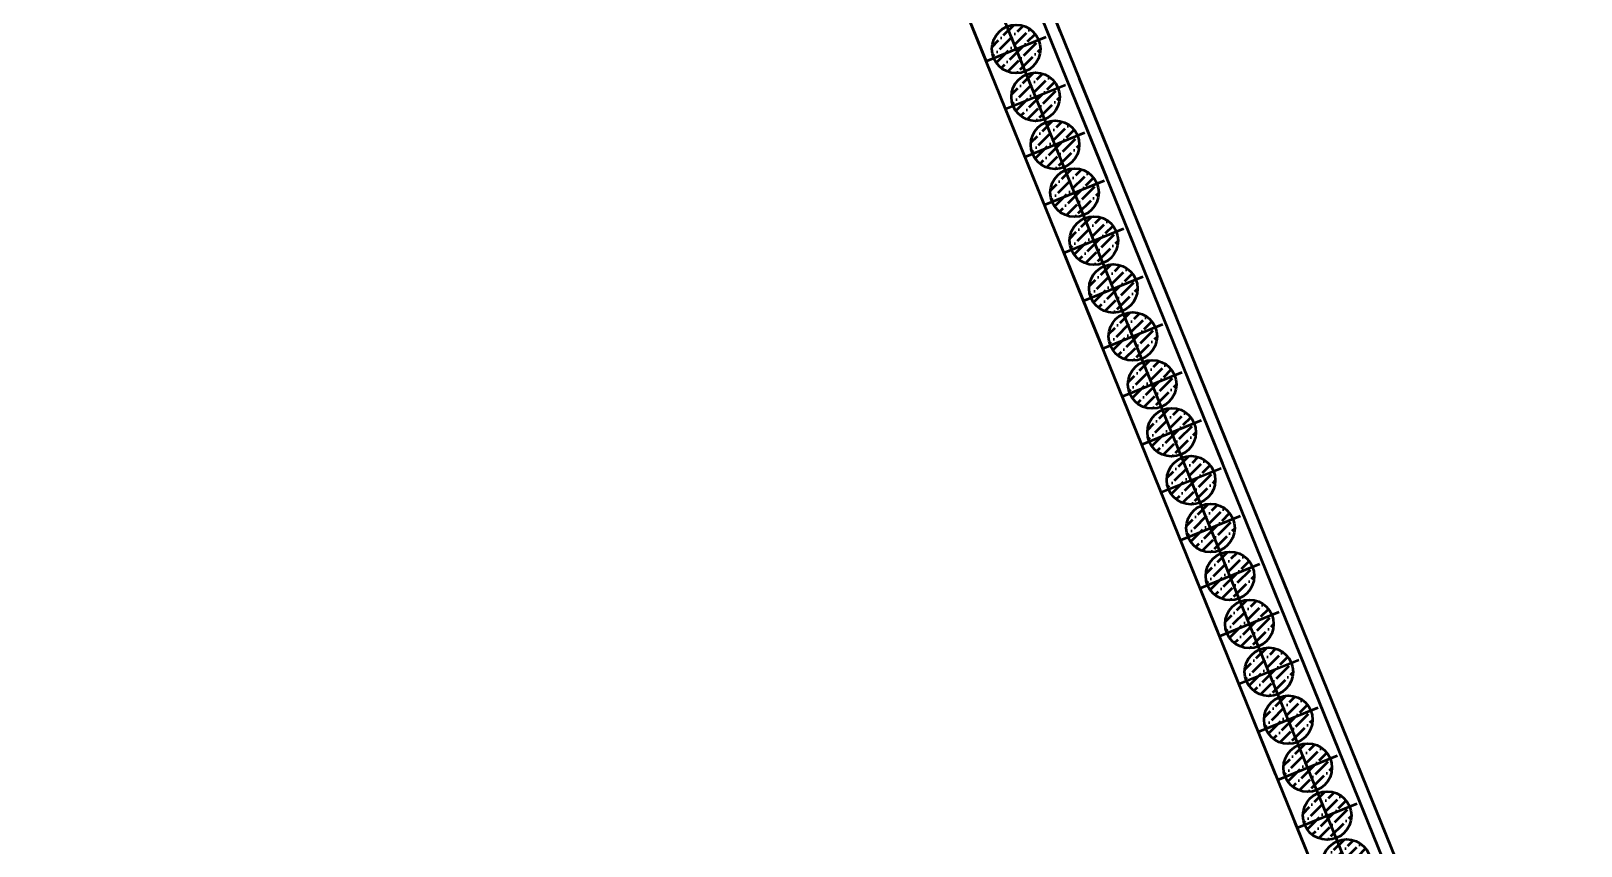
# Model space of a CAD drawing. Extents: x 9773 to 10136, y 10676 to 11757.
# Drawn here: x 9948.7 to 9996.68, y 11019.87 to 11045.08 of the extents above; entities that cross this region are included whole.
import ezdxf

# ---------------------------------------------------------------- set-up
doc = ezdxf.new("R2010")
doc.units = 0
for name, pattern in [('CONTI', [0]), ('DASHDOT', [1, 0.5, -0.25, 0, -0.25]), ('HIDDEN2', [4.7625, 3.175, -1.5875])]:
    doc.linetypes.add(name, pattern=pattern)
for name, color, linetype, lineweight in [('HATCH', 8, 'Continuous', 0), ('OSI', 3, 'DASHDOT', 9), ('SIZE', 142, 'Continuous', 9), ('ПС', 5, 'Continuous', 40)]:
    doc.layers.add(name, color=color, linetype=linetype, lineweight=lineweight)
doc.layers.add('HIDDEN', color=6, linetype='HIDDEN2')
doc.layers.add('PILE_HID', color=40, linetype='CONTI')
doc.layers.add('NOTES', color=1, linetype='Continuous', plot=False)
pattern_1 = [(44.9144686, (3.26535, -34.05968), (0.1185108827, 0.4319983936), [0.555625, -0.111125, 0, -0.111125])]
pattern_2 = [(44.9144686, (2.6637, -32.5771), (0.1185108827, 0.4319983936), [0.555625, -0.111125, 0, -0.111125])]
pattern_3 = [(44.9144686, (2.06207, -31.09453), (0.1185108827, 0.4319983936), [0.555625, -0.111125, 0, -0.111125])]
pattern_4 = [(44.9144686, (1.46043, -29.61196), (0.1185108827, 0.4319983936), [0.555625, -0.111125, 0, -0.111125])]
pattern_5 = [(44.9144686, (0.85878, -28.12938), (0.1185108827, 0.4319983936), [0.555625, -0.111125, 0, -0.111125])]
pattern_6 = [(44.9144686, (0.25714, -26.6468), (0.1185108827, 0.4319983936), [0.555625, -0.111125, 0, -0.111125])]
pattern_7 = [(44.9144686, (-0.3445, -25.16423), (0.1185108827, 0.4319983936), [0.555625, -0.111125, 0, -0.111125])]
pattern_8 = [(44.9144686, (-0.94614, -23.68166), (0.1185108827, 0.4319983936), [0.555625, -0.111125, 0, -0.111125])]
pattern_9 = [(44.9144686, (-1.54778, -22.19908), (0.1185108827, 0.4319983936), [0.555625, -0.111125, 0, -0.111125])]
pattern_10 = [(44.9144686, (-2.14942, -20.7165), (0.1185108827, 0.4319983936), [0.555625, -0.111125, 0, -0.111125])]
pattern_11 = [(44.9144686, (-2.75106, -19.23393), (0.1185108827, 0.4319983936), [0.555625, -0.111125, 0, -0.111125])]
pattern_12 = [(44.9144686, (-3.3527, -17.75136), (0.1185108827, 0.4319983936), [0.555625, -0.111125, 0, -0.111125])]
pattern_13 = [(44.9144686, (-3.95435, -16.26879), (0.1185108827, 0.4319983936), [0.555625, -0.111125, 0, -0.111125])]
pattern_14 = [(44.9144686, (-4.55599, -14.7862), (0.1185108827, 0.4319983936), [0.555625, -0.111125, 0, -0.111125])]
pattern_15 = [(44.9144686, (-5.15763, -13.30364), (0.1185108827, 0.4319983936), [0.555625, -0.111125, 0, -0.111125])]
pattern_16 = [(44.9144686, (-5.75927, -11.82106), (0.1185108827, 0.4319983936), [0.555625, -0.111125, 0, -0.111125])]
pattern_17 = [(44.9144686, (-6.3609, -10.33849), (0.1185108827, 0.4319983936), [0.555625, -0.111125, 0, -0.111125])]
pattern_18 = [(44.9144686, (-6.96255, -8.85591), (0.1185108827, 0.4319983936), [0.555625, -0.111125, 0, -0.111125])]

# ---------------------------------------------------------------- blocks, each defined once
blk = doc.blocks.new('45245242')
at = {"layer": 'HATCH', "lineweight": 50}
h = blk.add_hatch(dxfattribs=at)
h.set_pattern_fill('ANSI36', color=5, scale=0.07, angle=-0.0855)
h.set_pattern_definition(pattern_18)
h.paths.add_polyline_path([(9978.914, 11045.227, 0.306578), (9978.442, 11044.531, 0.095507), (9978.495, 11044.252), (9979.192, 11044.53)])
h.paths.add_polyline_path([(9978.914, 11045.227), (9979.192, 11044.53), (9979.888, 11044.808, 0.414214)])
h.paths.add_polyline_path([(9979.942, 11044.529, 0.095507), (9979.888, 11044.808), (9979.192, 11044.53), (9979.469, 11043.834, 0.306578)])
h.paths.add_polyline_path([(9979.192, 11044.53), (9978.495, 11044.252, 0.414214), (9979.469, 11043.834)])
h = blk.add_hatch(dxfattribs=at)
h.set_pattern_fill('ANSI36', color=5, scale=0.07, angle=-0.0855)
h.set_pattern_definition(pattern_17)
h.paths.add_polyline_path([(9979.516, 11043.744, 0.306578), (9979.043, 11043.049, 0.095507), (9979.097, 11042.77), (9979.793, 11043.048)])
h.paths.add_polyline_path([(9979.516, 11043.744), (9979.793, 11043.048), (9980.49, 11043.325, 0.414214)])
h.paths.add_polyline_path([(9980.543, 11043.047, 0.095507), (9980.49, 11043.325), (9979.793, 11043.048), (9980.071, 11042.351, 0.306578)])
h.paths.add_polyline_path([(9979.793, 11043.048), (9979.097, 11042.77, 0.414214), (9980.071, 11042.351)])
h = blk.add_hatch(dxfattribs=at)
h.set_pattern_fill('ANSI36', color=5, scale=0.07, angle=-0.0855)
h.set_pattern_definition(pattern_16)
h.paths.add_polyline_path([(9980.117, 11042.262, 0.306578), (9979.645, 11041.566, 0.095507), (9979.698, 11041.287), (9980.395, 11041.565)])
h.paths.add_polyline_path([(9980.117, 11042.262), (9980.395, 11041.565), (9981.092, 11041.843, 0.414214)])
h.paths.add_polyline_path([(9981.145, 11041.564, 0.095507), (9981.092, 11041.843), (9980.395, 11041.565), (9980.673, 11040.868, 0.306578)])
h.paths.add_polyline_path([(9980.395, 11041.565), (9979.698, 11041.287, 0.414214), (9980.673, 11040.868)])
h = blk.add_hatch(dxfattribs=at)
h.set_pattern_fill('ANSI36', color=5, scale=0.07, angle=-0.0855)
h.set_pattern_definition(pattern_15)
h.paths.add_polyline_path([(9980.719, 11040.779, 0.306578), (9980.247, 11040.084, 0.095507), (9980.3, 11039.805), (9980.997, 11040.083)])
h.paths.add_polyline_path([(9980.719, 11040.779), (9980.997, 11040.083), (9981.693, 11040.36, 0.414214)])
h.paths.add_polyline_path([(9981.747, 11040.081, 0.095507), (9981.693, 11040.36), (9980.997, 11040.083), (9981.274, 11039.386, 0.306578)])
h.paths.add_polyline_path([(9980.997, 11040.083), (9980.3, 11039.805, 0.414214), (9981.274, 11039.386)])
h = blk.add_hatch(dxfattribs=at)
h.set_pattern_fill('ANSI36', color=5, scale=0.07, angle=-0.0855)
h.set_pattern_definition(pattern_14)
h.paths.add_polyline_path([(9981.32, 11039.297, 0.306578), (9980.848, 11038.601, 0.095507), (9980.902, 11038.322), (9981.598, 11038.6)])
h.paths.add_polyline_path([(9981.32, 11039.297), (9981.598, 11038.6), (9982.295, 11038.878, 0.414214)])
h.paths.add_polyline_path([(9982.348, 11038.599, 0.095507), (9982.295, 11038.878), (9981.598, 11038.6), (9981.876, 11037.903, 0.306578)])
h.paths.add_polyline_path([(9981.598, 11038.6), (9980.902, 11038.322, 0.414214), (9981.876, 11037.903)])
h = blk.add_hatch(dxfattribs=at)
h.set_pattern_fill('ANSI36', color=5, scale=0.07, angle=-0.0855)
h.set_pattern_definition(pattern_13)
h.paths.add_polyline_path([(9981.922, 11037.814, 0.306578), (9981.45, 11037.119, 0.095507), (9981.503, 11036.84), (9982.2, 11037.117)])
h.paths.add_polyline_path([(9981.922, 11037.814), (9982.2, 11037.117), (9982.897, 11037.395, 0.414214)])
h.paths.add_polyline_path([(9982.95, 11037.116, 0.095507), (9982.897, 11037.395), (9982.2, 11037.117), (9982.478, 11036.421, 0.306578)])
h.paths.add_polyline_path([(9982.2, 11037.117), (9981.503, 11036.84, 0.414214), (9982.478, 11036.421)])
h = blk.add_hatch(dxfattribs=at)
h.set_pattern_fill('ANSI36', color=5, scale=0.07, angle=-0.0855)
h.set_pattern_definition(pattern_12)
h.paths.add_polyline_path([(9982.524, 11036.331, 0.306578), (9982.052, 11035.636, 0.095507), (9982.105, 11035.357), (9982.802, 11035.635)])
h.paths.add_polyline_path([(9982.524, 11036.331), (9982.802, 11035.635), (9983.498, 11035.913, 0.414214)])
h.paths.add_polyline_path([(9983.552, 11035.634, 0.095507), (9983.498, 11035.913), (9982.802, 11035.635), (9983.079, 11034.938, 0.306578)])
h.paths.add_polyline_path([(9982.802, 11035.635), (9982.105, 11035.357, 0.414214), (9983.079, 11034.938)])
h = blk.add_hatch(dxfattribs=at)
h.set_pattern_fill('ANSI36', color=5, scale=0.07, angle=-0.0855)
h.set_pattern_definition(pattern_11)
h.paths.add_polyline_path([(9983.125, 11034.849, 0.306578), (9982.653, 11034.153, 0.095507), (9982.706, 11033.874), (9983.403, 11034.152)])
h.paths.add_polyline_path([(9983.125, 11034.849), (9983.403, 11034.152), (9984.1, 11034.43, 0.414214)])
h.paths.add_polyline_path([(9984.153, 11034.151, 0.095507), (9984.1, 11034.43), (9983.403, 11034.152), (9983.681, 11033.456, 0.306578)])
h.paths.add_polyline_path([(9983.403, 11034.152), (9982.706, 11033.874, 0.414214), (9983.681, 11033.456)])
h = blk.add_hatch(dxfattribs=at)
h.set_pattern_fill('ANSI36', color=5, scale=0.07, angle=-0.0855)
h.set_pattern_definition(pattern_10)
h.paths.add_polyline_path([(9983.727, 11033.366, 0.306578), (9983.255, 11032.671, 0.095507), (9983.308, 11032.392), (9984.005, 11032.67)])
h.paths.add_polyline_path([(9983.727, 11033.366), (9984.005, 11032.67), (9984.701, 11032.947, 0.414214)])
h.paths.add_polyline_path([(9984.755, 11032.669, 0.095507), (9984.701, 11032.947), (9984.005, 11032.67), (9984.283, 11031.973, 0.306578)])
h.paths.add_polyline_path([(9984.005, 11032.67), (9983.308, 11032.392, 0.414214), (9984.283, 11031.973)])
h = blk.add_hatch(dxfattribs=at)
h.set_pattern_fill('ANSI36', color=5, scale=0.07, angle=-0.0855)
h.set_pattern_definition(pattern_9)
h.paths.add_polyline_path([(9984.329, 11031.884, 0.306578), (9983.856, 11031.188, 0.095507), (9983.91, 11030.909), (9984.606, 11031.187)])
h.paths.add_polyline_path([(9984.329, 11031.884), (9984.606, 11031.187), (9985.303, 11031.465, 0.414214)])
h.paths.add_polyline_path([(9985.356, 11031.186, 0.095507), (9985.303, 11031.465), (9984.606, 11031.187), (9984.884, 11030.49, 0.306578)])
h.paths.add_polyline_path([(9984.606, 11031.187), (9983.91, 11030.909, 0.414214), (9984.884, 11030.49)])
h = blk.add_hatch(dxfattribs=at)
h.set_pattern_fill('ANSI36', color=5, scale=0.07, angle=-0.0855)
h.set_pattern_definition(pattern_8)
h.paths.add_polyline_path([(9984.93, 11030.401, 0.306578), (9984.458, 11029.706, 0.095507), (9984.511, 11029.427), (9985.208, 11029.705)])
h.paths.add_polyline_path([(9984.93, 11030.401), (9985.208, 11029.705), (9985.905, 11029.982, 0.414214)])
h.paths.add_polyline_path([(9985.958, 11029.703, 0.095507), (9985.905, 11029.982), (9985.208, 11029.705), (9985.486, 11029.008, 0.306578)])
h.paths.add_polyline_path([(9985.208, 11029.705), (9984.511, 11029.427, 0.414214), (9985.486, 11029.008)])
h = blk.add_hatch(dxfattribs=at)
h.set_pattern_fill('ANSI36', color=5, scale=0.07, angle=-0.0855)
h.set_pattern_definition(pattern_7)
h.paths.add_polyline_path([(9985.532, 11028.919, 0.306578), (9985.06, 11028.223, 0.095507), (9985.113, 11027.944), (9985.81, 11028.222)])
h.paths.add_polyline_path([(9985.532, 11028.919), (9985.81, 11028.222), (9986.506, 11028.5, 0.414214)])
h.paths.add_polyline_path([(9986.56, 11028.221, 0.095507), (9986.506, 11028.5), (9985.81, 11028.222), (9986.087, 11027.525, 0.306578)])
h.paths.add_polyline_path([(9985.81, 11028.222), (9985.113, 11027.944, 0.414214), (9986.087, 11027.525)])
h = blk.add_hatch(dxfattribs=at)
h.set_pattern_fill('ANSI36', color=5, scale=0.07, angle=-0.0855)
h.set_pattern_definition(pattern_6)
h.paths.add_polyline_path([(9986.134, 11027.436, 0.306578), (9985.661, 11026.74, 0.095507), (9985.715, 11026.462), (9986.411, 11026.739)])
h.paths.add_polyline_path([(9986.134, 11027.436), (9986.411, 11026.739), (9987.108, 11027.017, 0.414214)])
h.paths.add_polyline_path([(9987.161, 11026.738, 0.095507), (9987.108, 11027.017), (9986.411, 11026.739), (9986.689, 11026.043, 0.306578)])
h.paths.add_polyline_path([(9986.411, 11026.739), (9985.715, 11026.462, 0.414214), (9986.689, 11026.043)])
h = blk.add_hatch(dxfattribs=at)
h.set_pattern_fill('ANSI36', color=5, scale=0.07, angle=-0.0855)
h.set_pattern_definition(pattern_5)
h.paths.add_polyline_path([(9986.735, 11025.953, 0.306578), (9986.263, 11025.258, 0.095507), (9986.316, 11024.979), (9987.013, 11025.257)])
h.paths.add_polyline_path([(9986.735, 11025.953), (9987.013, 11025.257), (9987.71, 11025.535, 0.414214)])
h.paths.add_polyline_path([(9987.763, 11025.256, 0.095507), (9987.71, 11025.535), (9987.013, 11025.257), (9987.291, 11024.56, 0.306578)])
h.paths.add_polyline_path([(9987.013, 11025.257), (9986.316, 11024.979, 0.414214), (9987.291, 11024.56)])
h = blk.add_hatch(dxfattribs=at)
h.set_pattern_fill('ANSI36', color=5, scale=0.07, angle=-0.0855)
h.set_pattern_definition(pattern_4)
h.paths.add_polyline_path([(9987.337, 11024.471, 0.306578), (9986.865, 11023.775, 0.095507), (9986.918, 11023.496), (9987.615, 11023.774)])
h.paths.add_polyline_path([(9987.337, 11024.471), (9987.615, 11023.774), (9988.311, 11024.052, 0.414214)])
h.paths.add_polyline_path([(9988.365, 11023.773, 0.095507), (9988.311, 11024.052), (9987.615, 11023.774), (9987.892, 11023.078, 0.306578)])
h.paths.add_polyline_path([(9987.615, 11023.774), (9986.918, 11023.496, 0.414214), (9987.892, 11023.078)])
h = blk.add_hatch(dxfattribs=at)
h.set_pattern_fill('ANSI36', color=5, scale=0.07, angle=-0.0855)
h.set_pattern_definition(pattern_3)
h.paths.add_polyline_path([(9987.939, 11022.988, 0.306578), (9987.466, 11022.293, 0.095507), (9987.52, 11022.014), (9988.216, 11022.292)])
h.paths.add_polyline_path([(9987.939, 11022.988), (9988.216, 11022.292), (9988.913, 11022.569, 0.414214)])
h.paths.add_polyline_path([(9988.966, 11022.291, 0.095507), (9988.913, 11022.569), (9988.216, 11022.292), (9988.494, 11021.595, 0.306578)])
h.paths.add_polyline_path([(9988.216, 11022.292), (9987.52, 11022.014, 0.414214), (9988.494, 11021.595)])
h = blk.add_hatch(dxfattribs=at)
h.set_pattern_fill('ANSI36', color=5, scale=0.07, angle=-0.0855)
h.set_pattern_definition(pattern_2)
h.paths.add_polyline_path([(9988.54, 11021.506, 0.306578), (9988.068, 11020.81, 0.095507), (9988.121, 11020.531), (9988.818, 11020.809)])
h.paths.add_polyline_path([(9988.54, 11021.506), (9988.818, 11020.809), (9989.515, 11021.087, 0.414214)])
h.paths.add_polyline_path([(9989.568, 11020.808, 0.095507), (9989.515, 11021.087), (9988.818, 11020.809), (9989.096, 11020.112, 0.306578)])
h.paths.add_polyline_path([(9988.818, 11020.809), (9988.121, 11020.531, 0.414214), (9989.096, 11020.112)])
h = blk.add_hatch(dxfattribs=at)
h.set_pattern_fill('ANSI36', color=5, scale=0.07, angle=-0.0855)
h.set_pattern_definition(pattern_1)
h.paths.add_polyline_path([(9989.142, 11020.023, 0.306578), (9988.67, 11019.328, 0.095507), (9988.723, 11019.049), (9989.42, 11019.326)])
h.paths.add_polyline_path([(9989.142, 11020.023), (9989.42, 11019.326), (9990.116, 11019.604, 0.414214)])
h.paths.add_polyline_path([(9990.17, 11019.325, 0.095507), (9990.116, 11019.604), (9989.42, 11019.326), (9989.697, 11018.63, 0.306578)])
h.paths.add_polyline_path([(9989.42, 11019.326), (9988.723, 11019.049, 0.414214), (9989.697, 11018.63)])
at = {"layer": 'HIDDEN', "color": 5, "lineweight": 50}
for p, q in [((9996.333, 11005.215), (9970.171, 11069.684)), ((9996.676, 11005.353), (9970.927, 11068.804)), ((9994.387, 11004.427), (9969.015, 11066.949))]:
    blk.add_line(p, q, dxfattribs=at)
at = {"layer": 'NOTES', "color": 5, "lineweight": 50}
blk.add_line((9995.314, 11004.801), (9948.697, 11119.677), dxfattribs=at)
at = {"layer": 'OSI', "color": 5, "lineweight": 50, "ltscale": 5}
blk.add_line((9995.314, 11004.801), (9969.152, 11069.271), dxfattribs=at)
at = {"layer": 'OSI', "color": 5, "lineweight": 50, "ltscale": 100}
for p, q in [((9978.265, 11044.154), (9980.118, 11044.906)), ((9978.867, 11042.672), (9980.72, 11043.424)), ((9979.468, 11041.189), (9981.322, 11041.941)), ((9980.07, 11039.707), (9981.923, 11040.459)), ((9980.672, 11038.224), (9982.525, 11038.976)), ((9981.273, 11036.741), (9983.126, 11037.493)), ((9981.875, 11035.259), (9983.728, 11036.011)), ((9982.477, 11033.776), (9984.33, 11034.528)), ((9983.078, 11032.294), (9984.931, 11033.046)), ((9983.68, 11030.811), (9985.533, 11031.563)), ((9984.281, 11029.328), (9986.135, 11030.081)), ((9984.883, 11027.846), (9986.736, 11028.598)), ((9985.485, 11026.363), (9987.338, 11027.115)), ((9986.086, 11024.881), (9987.94, 11025.633)), ((9986.688, 11023.398), (9988.541, 11024.15)), ((9987.29, 11021.916), (9989.143, 11022.668)), ((9987.891, 11020.433), (9989.745, 11021.185))]:
    blk.add_line(p, q, dxfattribs=at)
at = {"layer": 'PILE_HID', "color": 5, "lineweight": 50, "ltscale": 100}
for centre in [(9979.192, 11044.53), (9979.793, 11043.048), (9980.395, 11041.565), (9980.997, 11040.083), (9981.598, 11038.6), (9982.2, 11037.117), (9982.802, 11035.635), (9983.403, 11034.152), (9984.005, 11032.67), (9984.606, 11031.187), (9985.208, 11029.705), (9985.81, 11028.222), (9986.411, 11026.739), (9987.013, 11025.257), (9987.615, 11023.774), (9988.216, 11022.292), (9988.818, 11020.809), (9989.42, 11019.326)]:
    blk.add_circle(centre, 0.75, dxfattribs=at)

msp = doc.modelspace()

# ---------------------------------------------------------------- hatches: boundary and pattern name
at = {"layer": 'ПС', "lineweight": 50}
h = msp.add_hatch(dxfattribs=at)
h.set_pattern_fill('ANSI36', color=5, scale=0.07, angle=-0.0855)
h.set_pattern_definition(pattern_18)
h.paths.add_polyline_path([(9978.914, 11045.227, 0.306578), (9978.442, 11044.531, 0.095507), (9978.495, 11044.252), (9979.192, 11044.53)])
h.paths.add_polyline_path([(9978.914, 11045.227), (9979.192, 11044.53), (9979.888, 11044.808, 0.414214)])
h.paths.add_polyline_path([(9979.942, 11044.529, 0.095507), (9979.888, 11044.808), (9979.192, 11044.53), (9979.469, 11043.834, 0.306578)])
h.paths.add_polyline_path([(9979.192, 11044.53), (9978.495, 11044.252, 0.414214), (9979.469, 11043.834)])
h = msp.add_hatch(dxfattribs=at)
h.set_pattern_fill('ANSI36', color=5, scale=0.07, angle=-0.0855)
h.set_pattern_definition(pattern_17)
h.paths.add_polyline_path([(9979.516, 11043.744, 0.306578), (9979.043, 11043.049, 0.095507), (9979.097, 11042.77), (9979.793, 11043.048)])
h.paths.add_polyline_path([(9979.516, 11043.744), (9979.793, 11043.048), (9980.49, 11043.325, 0.414214)])
h.paths.add_polyline_path([(9980.543, 11043.047, 0.095507), (9980.49, 11043.325), (9979.793, 11043.048), (9980.071, 11042.351, 0.306578)])
h.paths.add_polyline_path([(9979.793, 11043.048), (9979.097, 11042.77, 0.414214), (9980.071, 11042.351)])
h = msp.add_hatch(dxfattribs=at)
h.set_pattern_fill('ANSI36', color=5, scale=0.07, angle=-0.0855)
h.set_pattern_definition(pattern_16)
h.paths.add_polyline_path([(9980.117, 11042.262, 0.306578), (9979.645, 11041.566, 0.095507), (9979.698, 11041.287), (9980.395, 11041.565)])
h.paths.add_polyline_path([(9980.117, 11042.262), (9980.395, 11041.565), (9981.092, 11041.843, 0.414214)])
h.paths.add_polyline_path([(9981.145, 11041.564, 0.095507), (9981.092, 11041.843), (9980.395, 11041.565), (9980.673, 11040.868, 0.306578)])
h.paths.add_polyline_path([(9980.395, 11041.565), (9979.698, 11041.287, 0.414214), (9980.673, 11040.868)])
h = msp.add_hatch(dxfattribs=at)
h.set_pattern_fill('ANSI36', color=5, scale=0.07, angle=-0.0855)
h.set_pattern_definition(pattern_15)
h.paths.add_polyline_path([(9980.719, 11040.779, 0.306578), (9980.247, 11040.084, 0.095507), (9980.3, 11039.805), (9980.997, 11040.083)])
h.paths.add_polyline_path([(9980.719, 11040.779), (9980.997, 11040.083), (9981.693, 11040.36, 0.414214)])
h.paths.add_polyline_path([(9981.747, 11040.081, 0.095507), (9981.693, 11040.36), (9980.997, 11040.083), (9981.274, 11039.386, 0.306578)])
h.paths.add_polyline_path([(9980.997, 11040.083), (9980.3, 11039.805, 0.414214), (9981.274, 11039.386)])
h = msp.add_hatch(dxfattribs=at)
h.set_pattern_fill('ANSI36', color=5, scale=0.07, angle=-0.0855)
h.set_pattern_definition(pattern_14)
h.paths.add_polyline_path([(9981.32, 11039.297, 0.306578), (9980.848, 11038.601, 0.095507), (9980.902, 11038.322), (9981.598, 11038.6)])
h.paths.add_polyline_path([(9981.32, 11039.297), (9981.598, 11038.6), (9982.295, 11038.878, 0.414214)])
h.paths.add_polyline_path([(9982.348, 11038.599, 0.095507), (9982.295, 11038.878), (9981.598, 11038.6), (9981.876, 11037.903, 0.306578)])
h.paths.add_polyline_path([(9981.598, 11038.6), (9980.902, 11038.322, 0.414214), (9981.876, 11037.903)])
h = msp.add_hatch(dxfattribs=at)
h.set_pattern_fill('ANSI36', color=5, scale=0.07, angle=-0.0855)
h.set_pattern_definition(pattern_13)
h.paths.add_polyline_path([(9981.922, 11037.814, 0.306578), (9981.45, 11037.119, 0.095507), (9981.503, 11036.84), (9982.2, 11037.117)])
h.paths.add_polyline_path([(9981.922, 11037.814), (9982.2, 11037.117), (9982.897, 11037.395, 0.414214)])
h.paths.add_polyline_path([(9982.95, 11037.116, 0.095507), (9982.897, 11037.395), (9982.2, 11037.117), (9982.478, 11036.421, 0.306578)])
h.paths.add_polyline_path([(9982.2, 11037.117), (9981.503, 11036.84, 0.414214), (9982.478, 11036.421)])
h = msp.add_hatch(dxfattribs=at)
h.set_pattern_fill('ANSI36', color=5, scale=0.07, angle=-0.0855)
h.set_pattern_definition(pattern_12)
h.paths.add_polyline_path([(9982.524, 11036.331, 0.306578), (9982.052, 11035.636, 0.095507), (9982.105, 11035.357), (9982.802, 11035.635)])
h.paths.add_polyline_path([(9982.524, 11036.331), (9982.802, 11035.635), (9983.498, 11035.913, 0.414214)])
h.paths.add_polyline_path([(9983.552, 11035.634, 0.095507), (9983.498, 11035.913), (9982.802, 11035.635), (9983.079, 11034.938, 0.306578)])
h.paths.add_polyline_path([(9982.802, 11035.635), (9982.105, 11035.357, 0.414214), (9983.079, 11034.938)])
h = msp.add_hatch(dxfattribs=at)
h.set_pattern_fill('ANSI36', color=5, scale=0.07, angle=-0.0855)
h.set_pattern_definition(pattern_11)
h.paths.add_polyline_path([(9983.125, 11034.849, 0.306578), (9982.653, 11034.153, 0.095507), (9982.706, 11033.874), (9983.403, 11034.152)])
h.paths.add_polyline_path([(9983.125, 11034.849), (9983.403, 11034.152), (9984.1, 11034.43, 0.414214)])
h.paths.add_polyline_path([(9984.153, 11034.151, 0.095507), (9984.1, 11034.43), (9983.403, 11034.152), (9983.681, 11033.456, 0.306578)])
h.paths.add_polyline_path([(9983.403, 11034.152), (9982.706, 11033.874, 0.414214), (9983.681, 11033.456)])
h = msp.add_hatch(dxfattribs=at)
h.set_pattern_fill('ANSI36', color=5, scale=0.07, angle=-0.0855)
h.set_pattern_definition(pattern_10)
h.paths.add_polyline_path([(9983.727, 11033.366, 0.306578), (9983.255, 11032.671, 0.095507), (9983.308, 11032.392), (9984.005, 11032.67)])
h.paths.add_polyline_path([(9983.727, 11033.366), (9984.005, 11032.67), (9984.701, 11032.947, 0.414214)])
h.paths.add_polyline_path([(9984.755, 11032.669, 0.095507), (9984.701, 11032.947), (9984.005, 11032.67), (9984.283, 11031.973, 0.306578)])
h.paths.add_polyline_path([(9984.005, 11032.67), (9983.308, 11032.392, 0.414214), (9984.283, 11031.973)])
h = msp.add_hatch(dxfattribs=at)
h.set_pattern_fill('ANSI36', color=5, scale=0.07, angle=-0.0855)
h.set_pattern_definition(pattern_9)
h.paths.add_polyline_path([(9984.329, 11031.884, 0.306578), (9983.856, 11031.188, 0.095507), (9983.91, 11030.909), (9984.606, 11031.187)])
h.paths.add_polyline_path([(9984.329, 11031.884), (9984.606, 11031.187), (9985.303, 11031.465, 0.414214)])
h.paths.add_polyline_path([(9985.356, 11031.186, 0.095507), (9985.303, 11031.465), (9984.606, 11031.187), (9984.884, 11030.49, 0.306578)])
h.paths.add_polyline_path([(9984.606, 11031.187), (9983.91, 11030.909, 0.414214), (9984.884, 11030.49)])
h = msp.add_hatch(dxfattribs=at)
h.set_pattern_fill('ANSI36', color=5, scale=0.07, angle=-0.0855)
h.set_pattern_definition(pattern_8)
h.paths.add_polyline_path([(9984.93, 11030.401, 0.306578), (9984.458, 11029.706, 0.095507), (9984.511, 11029.427), (9985.208, 11029.705)])
h.paths.add_polyline_path([(9984.93, 11030.401), (9985.208, 11029.705), (9985.905, 11029.982, 0.414214)])
h.paths.add_polyline_path([(9985.958, 11029.703, 0.095507), (9985.905, 11029.982), (9985.208, 11029.705), (9985.486, 11029.008, 0.306578)])
h.paths.add_polyline_path([(9985.208, 11029.705), (9984.511, 11029.427, 0.414214), (9985.486, 11029.008)])
h = msp.add_hatch(dxfattribs=at)
h.set_pattern_fill('ANSI36', color=5, scale=0.07, angle=-0.0855)
h.set_pattern_definition(pattern_7)
h.paths.add_polyline_path([(9985.532, 11028.919, 0.306578), (9985.06, 11028.223, 0.095507), (9985.113, 11027.944), (9985.81, 11028.222)])
h.paths.add_polyline_path([(9985.532, 11028.919), (9985.81, 11028.222), (9986.506, 11028.5, 0.414214)])
h.paths.add_polyline_path([(9986.56, 11028.221, 0.095507), (9986.506, 11028.5), (9985.81, 11028.222), (9986.087, 11027.525, 0.306578)])
h.paths.add_polyline_path([(9985.81, 11028.222), (9985.113, 11027.944, 0.414214), (9986.087, 11027.525)])
h = msp.add_hatch(dxfattribs=at)
h.set_pattern_fill('ANSI36', color=5, scale=0.07, angle=-0.0855)
h.set_pattern_definition(pattern_6)
h.paths.add_polyline_path([(9986.134, 11027.436, 0.306578), (9985.661, 11026.74, 0.095507), (9985.715, 11026.462), (9986.411, 11026.739)])
h.paths.add_polyline_path([(9986.134, 11027.436), (9986.411, 11026.739), (9987.108, 11027.017, 0.414214)])
h.paths.add_polyline_path([(9987.161, 11026.738, 0.095507), (9987.108, 11027.017), (9986.411, 11026.739), (9986.689, 11026.043, 0.306578)])
h.paths.add_polyline_path([(9986.411, 11026.739), (9985.715, 11026.462, 0.414214), (9986.689, 11026.043)])
h = msp.add_hatch(dxfattribs=at)
h.set_pattern_fill('ANSI36', color=5, scale=0.07, angle=-0.0855)
h.set_pattern_definition(pattern_5)
h.paths.add_polyline_path([(9986.735, 11025.953, 0.306578), (9986.263, 11025.258, 0.095507), (9986.316, 11024.979), (9987.013, 11025.257)])
h.paths.add_polyline_path([(9986.735, 11025.953), (9987.013, 11025.257), (9987.71, 11025.535, 0.414214)])
h.paths.add_polyline_path([(9987.763, 11025.256, 0.095507), (9987.71, 11025.535), (9987.013, 11025.257), (9987.291, 11024.56, 0.306578)])
h.paths.add_polyline_path([(9987.013, 11025.257), (9986.316, 11024.979, 0.414214), (9987.291, 11024.56)])
h = msp.add_hatch(dxfattribs=at)
h.set_pattern_fill('ANSI36', color=5, scale=0.07, angle=-0.0855)
h.set_pattern_definition(pattern_4)
h.paths.add_polyline_path([(9987.337, 11024.471, 0.306578), (9986.865, 11023.775, 0.095507), (9986.918, 11023.496), (9987.615, 11023.774)])
h.paths.add_polyline_path([(9987.337, 11024.471), (9987.615, 11023.774), (9988.311, 11024.052, 0.414214)])
h.paths.add_polyline_path([(9988.365, 11023.773, 0.095507), (9988.311, 11024.052), (9987.615, 11023.774), (9987.892, 11023.078, 0.306578)])
h.paths.add_polyline_path([(9987.615, 11023.774), (9986.918, 11023.496, 0.414214), (9987.892, 11023.078)])
h = msp.add_hatch(dxfattribs=at)
h.set_pattern_fill('ANSI36', color=5, scale=0.07, angle=-0.0855)
h.set_pattern_definition(pattern_3)
h.paths.add_polyline_path([(9987.939, 11022.988, 0.306578), (9987.466, 11022.293, 0.095507), (9987.52, 11022.014), (9988.216, 11022.292)])
h.paths.add_polyline_path([(9987.939, 11022.988), (9988.216, 11022.292), (9988.913, 11022.569, 0.414214)])
h.paths.add_polyline_path([(9988.966, 11022.291, 0.095507), (9988.913, 11022.569), (9988.216, 11022.292), (9988.494, 11021.595, 0.306578)])
h.paths.add_polyline_path([(9988.216, 11022.292), (9987.52, 11022.014, 0.414214), (9988.494, 11021.595)])
h = msp.add_hatch(dxfattribs=at)
h.set_pattern_fill('ANSI36', color=5, scale=0.07, angle=-0.0855)
h.set_pattern_definition(pattern_2)
h.paths.add_polyline_path([(9988.54, 11021.506, 0.306578), (9988.068, 11020.81, 0.095507), (9988.121, 11020.531), (9988.818, 11020.809)])
h.paths.add_polyline_path([(9988.54, 11021.506), (9988.818, 11020.809), (9989.515, 11021.087, 0.414214)])
h.paths.add_polyline_path([(9989.568, 11020.808, 0.095507), (9989.515, 11021.087), (9988.818, 11020.809), (9989.096, 11020.112, 0.306578)])
h.paths.add_polyline_path([(9988.818, 11020.809), (9988.121, 11020.531, 0.414214), (9989.096, 11020.112)])
h = msp.add_hatch(dxfattribs=at)
h.set_pattern_fill('ANSI36', color=5, scale=0.07, angle=-0.0855)
h.set_pattern_definition(pattern_1)
h.paths.add_polyline_path([(9989.142, 11020.023, 0.306578), (9988.67, 11019.328, 0.095507), (9988.723, 11019.049), (9989.42, 11019.326)])
h.paths.add_polyline_path([(9989.142, 11020.023), (9989.42, 11019.326), (9990.116, 11019.604, 0.414214)])
h.paths.add_polyline_path([(9990.17, 11019.325, 0.095507), (9990.116, 11019.604), (9989.42, 11019.326), (9989.697, 11018.63, 0.306578)])
h.paths.add_polyline_path([(9989.42, 11019.326), (9988.723, 11019.049, 0.414214), (9989.697, 11018.63)])

# ---------------------------------------------------------------- linework, layer by layer
at = {"layer": 'ПС', "color": 5, "lineweight": 50}
for p, q in [((9995.314, 11004.801), (9948.697, 11119.677)), ((9996.333, 11005.215), (9970.171, 11069.684)), ((9996.676, 11005.353), (9970.927, 11068.804)), ((9994.387, 11004.427), (9969.015, 11066.949))]:
    msp.add_line(p, q, dxfattribs=at)
at = {"layer": 'ПС', "color": 5, "lineweight": 50, "ltscale": 5}
msp.add_line((9995.314, 11004.801), (9969.152, 11069.271), dxfattribs=at)
at = {"layer": 'ПС', "color": 5, "lineweight": 50, "ltscale": 100}
for p, q in [((9978.265, 11044.154), (9980.118, 11044.906)), ((9978.867, 11042.672), (9980.72, 11043.424)), ((9979.468, 11041.189), (9981.322, 11041.941)), ((9980.07, 11039.707), (9981.923, 11040.459)), ((9980.672, 11038.224), (9982.525, 11038.976)), ((9981.273, 11036.741), (9983.126, 11037.493)), ((9981.875, 11035.259), (9983.728, 11036.011)), ((9982.477, 11033.776), (9984.33, 11034.528)), ((9983.078, 11032.294), (9984.931, 11033.046)), ((9983.68, 11030.811), (9985.533, 11031.563)), ((9984.281, 11029.328), (9986.135, 11030.081)), ((9984.883, 11027.846), (9986.736, 11028.598)), ((9985.485, 11026.363), (9987.338, 11027.115)), ((9986.086, 11024.881), (9987.94, 11025.633)), ((9986.688, 11023.398), (9988.541, 11024.15)), ((9987.29, 11021.916), (9989.143, 11022.668)), ((9987.891, 11020.433), (9989.745, 11021.185))]:
    msp.add_line(p, q, dxfattribs=at)
for centre in [(9979.192, 11044.53), (9979.793, 11043.048), (9980.395, 11041.565), (9980.997, 11040.083), (9981.598, 11038.6), (9982.2, 11037.117), (9982.802, 11035.635), (9983.403, 11034.152), (9984.005, 11032.67), (9984.606, 11031.187), (9985.208, 11029.705), (9985.81, 11028.222), (9986.411, 11026.739), (9987.013, 11025.257), (9987.615, 11023.774), (9988.216, 11022.292), (9988.818, 11020.809), (9989.42, 11019.326)]:
    msp.add_circle(centre, 0.75, dxfattribs=at)

# ---------------------------------------------------------------- block references
at = {"layer": 'SIZE'}
msp.add_blockref('45245242', (0, 0), dxfattribs=at)

doc.saveas('drawing.dxf')
